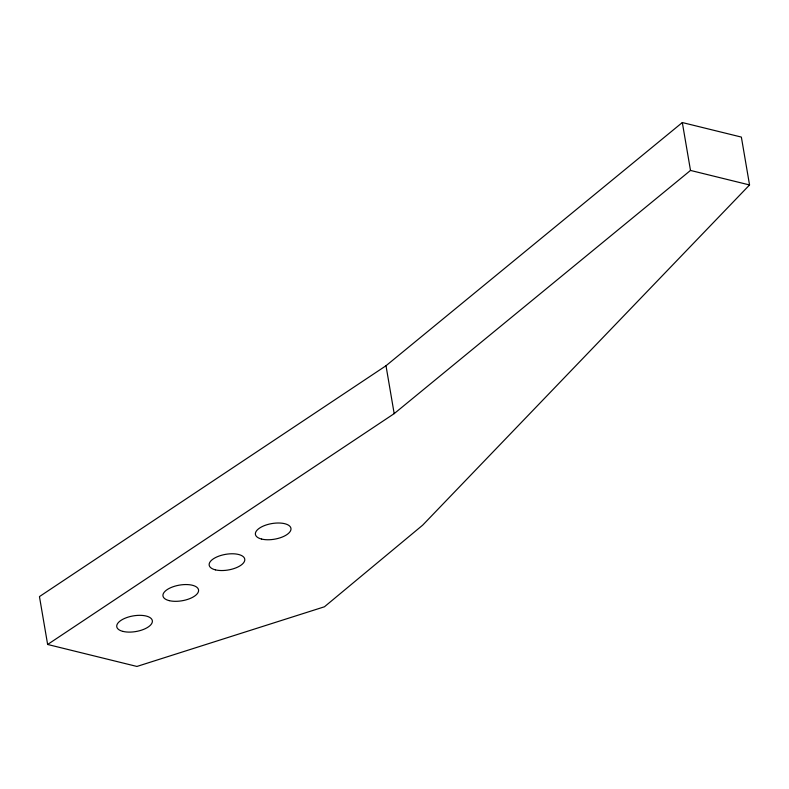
<?xml version="1.0" encoding="UTF-8"?>
<svg xmlns="http://www.w3.org/2000/svg" width="789" height="789" viewBox="0 0 789 789"><rect width="100%" height="100%" fill="white"/><g stroke="black" fill="none" stroke-linecap="round" stroke-linejoin="round"><path stroke-width="1.18" d="M749.55 184.961L422.677 525.158L324.437 606.79L136.921 666.449L47.636 644.475L39.45 596.592L385.999 365.751L682.317 122.551L741.364 137.079L749.55 184.961L690.503 170.434L394.184 413.633L47.636 644.475M682.317 122.551L690.503 170.434M385.999 365.751L394.184 413.633M123.005 631.417A18.029 7.929 -9.7 0 0 152.09 622.768A18.029 7.929 -9.7 0 0 128.577 616.978A18.029 7.929 -9.7 0 0 123.005 631.417M169.211 600.636A18.029 7.929 -9.7 0 0 198.295 591.987A18.029 7.929 -9.7 0 0 174.783 586.197A18.029 7.929 -9.7 0 0 169.211 600.636M215.417 569.855A18.029 7.929 -9.7 0 0 244.501 561.206A18.029 7.929 -9.7 0 0 220.999 555.417A18.029 7.929 -9.7 0 0 215.417 569.855M261.632 539.074A18.029 7.929 -9.7 0 0 290.707 530.425A18.029 7.929 -9.7 0 0 267.205 524.646A18.029 7.929 -9.7 0 0 261.632 539.074"/></g></svg>
